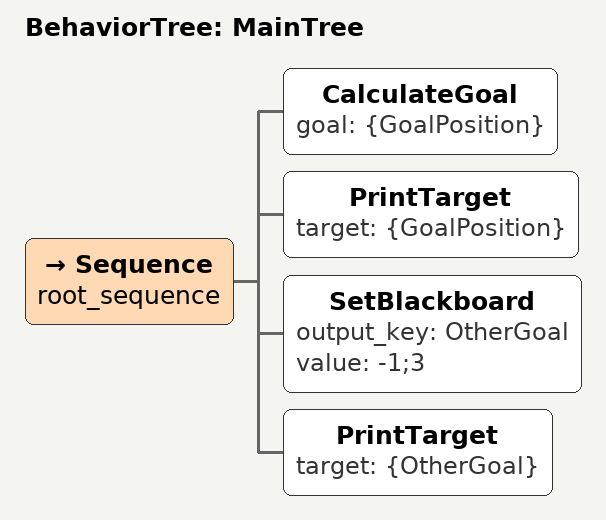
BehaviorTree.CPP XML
<root main_tree_to_execute = "MainTree" >
    <BehaviorTree ID="MainTree">
        <Sequence name="root_sequence">
            <CalculateGoal   goal="{GoalPosition}" />
            <PrintTarget     target="{GoalPosition}" />
            <SetBlackboard   output_key="OtherGoal" value="-1;3" />
            <PrintTarget     target="{OtherGoal}" />
        </Sequence>
    </BehaviorTree>
</root>
